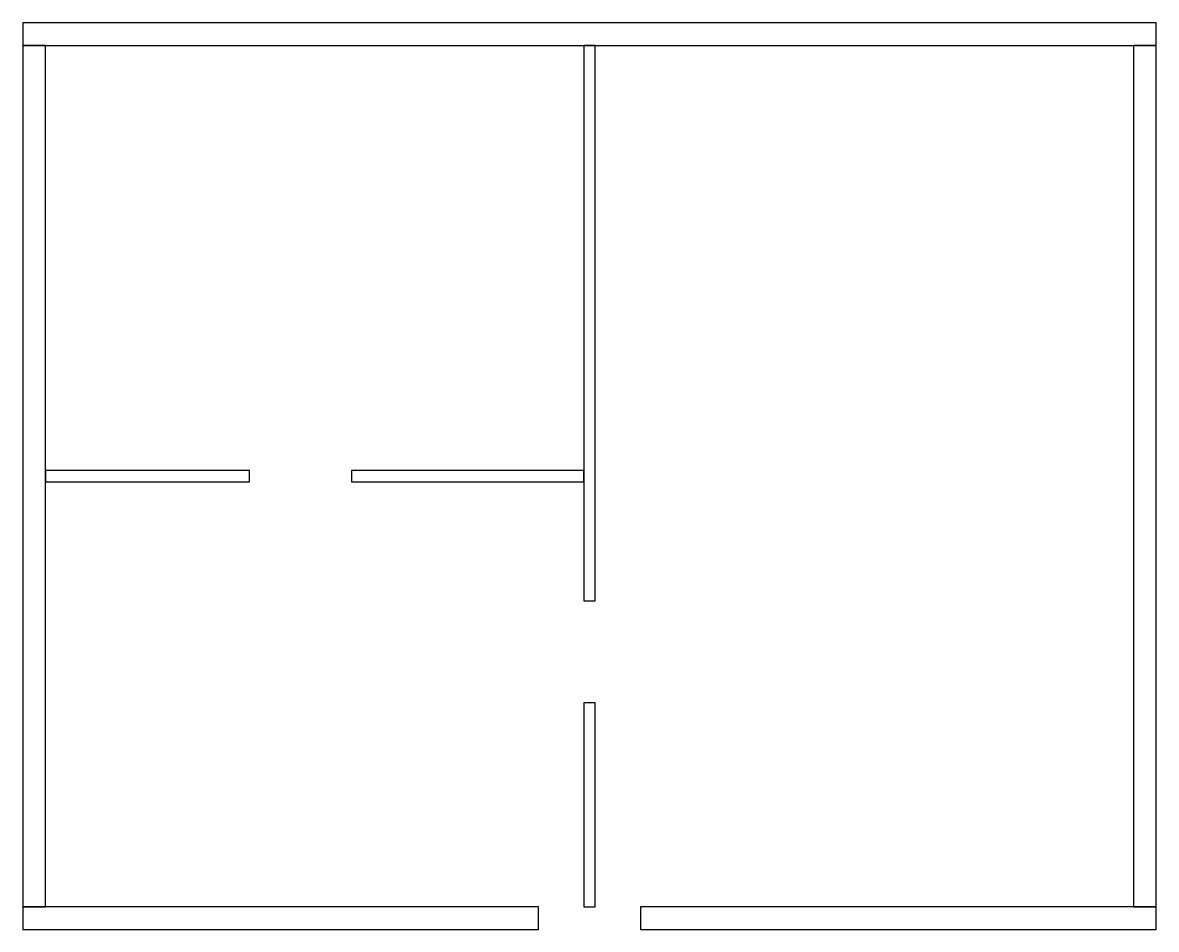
# Model space of a CAD drawing. Header units: millimetres. Extents: x 0 to 10000, y 0 to 8000.
import ezdxf

# ---------------------------------------------------------------- set-up
doc = ezdxf.new("R2010")
doc.units = ezdxf.units.MM
doc.layers.add('A-MUROS', color=7, linetype='Continuous')

msp = doc.modelspace()

# ---------------------------------------------------------------- linework, layer by layer
at = {"layer": 'A-MUROS'}
for points in [[(0, 7800), (10000, 7800), (10000, 8000), (0, 8000)], [(0, 200), (200, 200), (200, 7800), (0, 7800)], [(4950, 2900), (5050, 2900), (5050, 7800), (4950, 7800)], [(9800, 200), (10000, 200), (10000, 7800), (9800, 7800)], [(200, 3950), (2000, 3950), (2000, 4050), (200, 4050)], [(2900, 3950), (4950, 3950), (4950, 4050), (2900, 4050)], [(4950, 200), (5050, 200), (5050, 2000), (4950, 2000)], [(0, 0), (4550, 0), (4550, 200), (0, 200)], [(5450, 0), (10000, 0), (10000, 200), (5450, 200)]]:
    msp.add_lwpolyline(points, close=True, dxfattribs=at)

doc.saveas('drawing.dxf')
